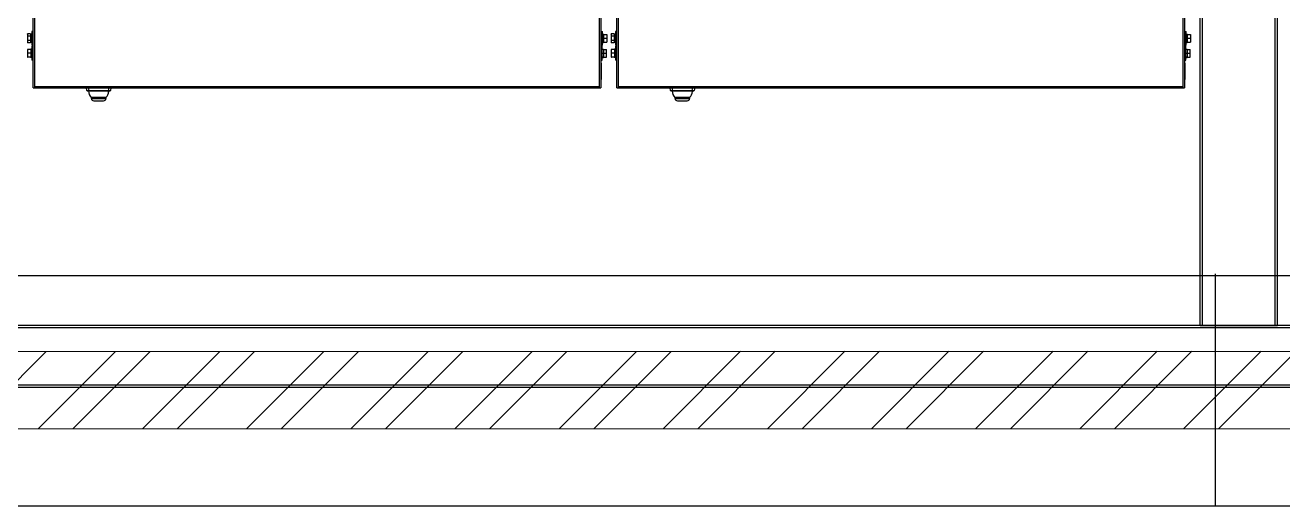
# Model space of a CAD drawing. Header units: millimetres. Extents: x 32496 to 166256, y 3504 to 23939.
# Drawn here: x 101406 to 103033, y 6120 to 6741 of the extents above; entities that cross this region are included whole.
import ezdxf

# ---------------------------------------------------------------- set-up
doc = ezdxf.new("R2010")
doc.units = ezdxf.units.MM
doc.linetypes.add('DASHED2', pattern=[9.525, 6.35, -3.175])
doc.layers.get('0').update_dxf_attribs({"lineweight": 35})
for name, color, linetype in [('2401-01144-S-M6-16HWM_1_0', 7, 'Continuous'), ('4215-19366_1_1_0', 7, 'Continuous'), ('4215-19374_1_1_0', 7, 'Continuous'), ('4215-23304_2_1_1_0', 7, 'Continuous'), ('FG-S100X100-2232_0', 7, 'Continuous'), ('PRT0001_1_1_1_1_1_1_0', 7, 'Continuous'), ('PRT0007_1_1_1_1_1_1_0', 7, 'Continuous'), ('PRT0023_1_1_1_1_1_1_0', 7, 'Continuous'), ('S04S0230_0', 7, 'Continuous')]:
    doc.layers.add(name, color=color, linetype=linetype)

# ---------------------------------------------------------------- blocks, each defined once
blk = doc.blocks.new('etryt5rte')
at = {"color": 2, "lineweight": -3}
for p, q in [((64002.7, -55957.5), (75894.6, -55957.5)), ((63902.7, -56057.5), (75994.7, -56055.2)), ((63802.7, -56157.5), (76094.7, -56155.2)), ((71552.9, -56255.2), (76194.2, -56255.2))]:
    blk.add_line(p, q, dxfattribs=at)
at = {"color": 2, "linetype": 'DASHED2', "lineweight": 30, "ltscale": 450.578225}
blk.add_line((74848.6, -55955.2), (74848.6, -56255.2), dxfattribs=at)
at = {"color": 2}
for p, q in [((73236.4, -56155.7), (73336.4, -56055.7)), ((73326.2, -56155.7), (73426.2, -56055.7)), ((73371.1, -56155.7), (73471.1, -56055.7)), ((73460.9, -56155.7), (73560.9, -56055.7)), ((73505.8, -56155.7), (73605.8, -56055.7)), ((73595.6, -56155.7), (73695.7, -56055.6)), ((73640.5, -56155.7), (73740.6, -56055.6)), ((73730.4, -56155.6), (73830.4, -56055.6)), ((73775.3, -56155.6), (73875.3, -56055.6)), ((73865.1, -56155.6), (73965.1, -56055.6)), ((73910, -56155.6), (74010, -56055.6)), ((73999.8, -56155.6), (74099.8, -56055.6)), ((74044.7, -56155.6), (74144.8, -56055.6)), ((74134.5, -56155.6), (74234.6, -56055.5)), ((74179.5, -56155.6), (74279.5, -56055.5)), ((74269.3, -56155.5), (74369.3, -56055.5)), ((74314.2, -56155.5), (74414.2, -56055.5)), ((74404, -56155.5), (74504, -56055.5)), ((74448.9, -56155.5), (74548.9, -56055.5)), ((74538.7, -56155.5), (74638.8, -56055.5)), ((74583.6, -56155.5), (74683.7, -56055.5)), ((74673.5, -56155.5), (74773.5, -56055.4)), ((74718.4, -56155.5), (74818.4, -56055.4)), ((74808.2, -56155.4), (74908.2, -56055.4)), ((74853.1, -56155.4), (74953.1, -56055.4))]:
    blk.add_line(p, q, dxfattribs=at)
blk = doc.blocks.new('gtrytrgtrr')
at = {"layer": '2401-01144-S-M6-16HWM_1_0', "color": 7, "linetype": 'Continuous'}
for p, q in [((69632.1, -74346.6), (69632.4, -74346.3)), ((69632.1, -74346.6), (69632.1, -74357.5)), ((69635.8, -74346.3), (69632.4, -74346.3)), ((69632.4, -74346.3), (69632.4, -74346.3)), ((69636.1, -74346.6), (69635.8, -74346.3)), ((69636.1, -74346.6), (69636.1, -74357.5)), ((69637.7, -74346.7), (69636.1, -74346.7)), ((69639.3, -74343), (69637.7, -74343)), ((69637.7, -74343), (69637.7, -74361)), ((70374.3, -74343), (70375.9, -74343)), ((70375.9, -74361), (70375.9, -74343)), ((70375.9, -74346.7), (70377.5, -74346.7)), ((70377.5, -74346.7), (70377.5, -74357.4)), ((70377.8, -74347), (70381.2, -74347)), ((70381.5, -74347), (70381.5, -74357.1)), ((70387.1, -74346.6), (70387.4, -74346.3)), ((70387.1, -74346.6), (70387.1, -74357.5)), ((70390.8, -74346.3), (70387.4, -74346.3)), ((70387.4, -74346.3), (70387.4, -74346.3)), ((70391.1, -74346.6), (70390.8, -74346.3)), ((70391.1, -74346.6), (70391.1, -74357.5)), ((70392.7, -74346.7), (70391.1, -74346.7)), ((70394.3, -74343), (70392.7, -74343)), ((70392.7, -74343), (70392.7, -74361)), ((71129.3, -74343), (71130.9, -74343)), ((71130.9, -74361), (71130.9, -74343)), ((71130.9, -74346.7), (71132.5, -74346.7)), ((71132.5, -74346.7), (71132.5, -74357.4)), ((71132.8, -74347), (71136.2, -74347)), ((71136.5, -74347), (71136.5, -74357.1)), ((69632.1, -74357.5), (69632.4, -74357.8)), ((69635.8, -74349.2), (69632.4, -74349.2)), ((69635.8, -74354.9), (69632.4, -74354.9)), ((69635.8, -74357.8), (69632.4, -74357.8)), ((69636.1, -74357.5), (69635.8, -74357.8)), ((69637.7, -74357.4), (69636.1, -74357.4)), ((69639.3, -74361), (69637.7, -74361)), ((69639.6, -74362.3), (69638, -74362.3)), ((69638, -74362.3), (69638, -74380.3)), ((70374, -74362.3), (70375.6, -74362.3)), ((70374.3, -74361), (70375.9, -74361)), ((70375.6, -74380.3), (70375.6, -74362.3)), ((70375.9, -74357.4), (70377.5, -74357.4)), ((70377.8, -74352), (70381.2, -74352)), ((70377.8, -74357), (70381.2, -74357)), ((70377.8, -74357.1), (70381.2, -74357.1)), ((70387.1, -74357.5), (70387.4, -74357.8)), ((70390.8, -74349.2), (70387.4, -74349.2)), ((70390.8, -74354.9), (70387.4, -74354.9)), ((70390.8, -74357.8), (70387.4, -74357.8)), ((70391.1, -74357.5), (70390.8, -74357.8)), ((70392.7, -74357.4), (70391.1, -74357.4)), ((70394.3, -74361), (70392.7, -74361)), ((70394.6, -74362.3), (70393, -74362.3)), ((70393, -74362.3), (70393, -74380.3)), ((71129, -74362.3), (71130.6, -74362.3)), ((71129.3, -74361), (71130.9, -74361)), ((71130.6, -74380.3), (71130.6, -74362.3)), ((71130.9, -74357.4), (71132.5, -74357.4)), ((71132.8, -74352), (71136.2, -74352)), ((71132.8, -74357), (71136.2, -74357)), ((71132.8, -74357.1), (71136.2, -74357.1)), ((69632.4, -74366.3), (69632.4, -74376.3)), ((69636.1, -74366.3), (69632.7, -74366.3)), ((69636.1, -74371.2), (69632.7, -74371.2)), ((69636.1, -74376.3), (69632.7, -74376.3)), ((69636.1, -74376.3), (69632.7, -74376.3)), ((69638, -74365.9), (69636.4, -74365.9)), ((69636.4, -74365.9), (69636.4, -74376.6)), ((69638, -74376.6), (69636.4, -74376.6)), ((70375.6, -74365.9), (70377.2, -74365.9)), ((70375.6, -74376.6), (70377.2, -74376.6)), ((70377.2, -74365.9), (70377.2, -74376.6)), ((70377.2, -74366.3), (70381.2, -74366.3)), ((70377.2, -74376.3), (70381.2, -74376.3)), ((70377.5, -74371.3), (70380.9, -74371.3)), ((70381.2, -74376.3), (70381.2, -74366.3)), ((70387.4, -74366.3), (70387.4, -74376.3)), ((70391.1, -74366.3), (70387.7, -74366.3)), ((70391.1, -74371.2), (70387.7, -74371.2)), ((70391.1, -74376.3), (70387.7, -74376.3)), ((70391.1, -74376.3), (70387.7, -74376.3)), ((70393, -74365.9), (70391.4, -74365.9)), ((70391.4, -74365.9), (70391.4, -74376.6)), ((70393, -74376.6), (70391.4, -74376.6)), ((71130.6, -74365.9), (71132.2, -74365.9)), ((71130.6, -74376.6), (71132.2, -74376.6)), ((71132.2, -74365.9), (71132.2, -74376.6)), ((71132.2, -74366.3), (71136.2, -74366.3)), ((71132.2, -74376.3), (71136.2, -74376.3)), ((71132.5, -74371.3), (71135.9, -74371.3)), ((71136.2, -74376.3), (71136.2, -74366.3)), ((69639.6, -74380.3), (69638, -74380.3)), ((70374, -74380.3), (70375.6, -74380.3)), ((70394.6, -74380.3), (70393, -74380.3)), ((71129, -74380.3), (71130.6, -74380.3))]:
    blk.add_line(p, q, dxfattribs=at)
for centre, start, end in [((69634.8, -74348.8), 140.5026, 140.8681), ((69633.3, -74348.8), 39.1319, 39.4968), ((70389.8, -74348.8), 140.5026, 140.8681), ((70388.3, -74348.8), 39.1319, 39.4968)]:
    blk.add_arc(centre, 3.56, start, end, dxfattribs=at)
for points, knots in [([(69632.4, -74346.3), (69632.3, -74346.3), (69632.2, -74346.4), (69632.1, -74346.5), (69632.1, -74346.6)], [0, 0, 0, 0, 0.255039, 1, 1, 1, 1]), ([(69635.8, -74346.3), (69635.8, -74346.3), (69635.9, -74346.4), (69636, -74346.5), (69636, -74346.6)], [0, 0, 0, 0, 0.255039, 1, 1, 1, 1]), ([(70377.8, -74347), (70377.7, -74347), (70377.6, -74347), (70377.5, -74347), (70377.5, -74347)], [0, 0, 0, 0, 0.265501, 1, 1, 1, 1]), ([(70377.5, -74347.6), (70377.5, -74347.5), (70377.6, -74347.3), (70377.7, -74347.1), (70377.8, -74347)], [0, 0, 0, 0, 0.249101, 1, 1, 1, 1]), ([(70381.2, -74347), (70381.2, -74347), (70381.3, -74347), (70381.4, -74347), (70381.5, -74347)], [0, 0, 0, 0, 0.265502, 1, 1, 1, 1]), ([(70381.5, -74347.6), (70381.4, -74347.5), (70381.3, -74347.3), (70381.2, -74347.1), (70381.2, -74347)], [0, 0, 0, 0, 0.249101, 1, 1, 1, 1]), ([(70387.4, -74346.3), (70387.3, -74346.3), (70387.2, -74346.4), (70387.1, -74346.5), (70387.1, -74346.6)], [0, 0, 0, 0, 0.255039, 1, 1, 1, 1]), ([(70390.8, -74346.3), (70390.8, -74346.3), (70390.9, -74346.4), (70391, -74346.5), (70391, -74346.6)], [0, 0, 0, 0, 0.255039, 1, 1, 1, 1]), ([(71132.8, -74347), (71132.7, -74347), (71132.6, -74347), (71132.5, -74347), (71132.5, -74347)], [0, 0, 0, 0, 0.265501, 1, 1, 1, 1]), ([(71132.5, -74347.6), (71132.5, -74347.5), (71132.6, -74347.3), (71132.7, -74347.1), (71132.8, -74347)], [0, 0, 0, 0, 0.249101, 1, 1, 1, 1]), ([(71136.2, -74347), (71136.2, -74347), (71136.3, -74347), (71136.4, -74347), (71136.5, -74347)], [0, 0, 0, 0, 0.265502, 1, 1, 1, 1]), ([(71136.5, -74347.6), (71136.4, -74347.5), (71136.3, -74347.3), (71136.2, -74347.1), (71136.2, -74347)], [0, 0, 0, 0, 0.249101, 1, 1, 1, 1]), ([(69632.1, -74348.8), (69632.1, -74348.9), (69632.2, -74349), (69632.3, -74349.1), (69632.4, -74349.2)], [0, 0, 0, 0, 0.24456, 1, 1, 1, 1]), ([(69632.4, -74354.9), (69632.3, -74355), (69632.2, -74355.1), (69632.1, -74355.2), (69632.1, -74355.3)], [0, 0, 0, 0, 0.255355, 1, 1, 1, 1]), ([(69632.1, -74357.5), (69632.1, -74357.5), (69632.2, -74357.6), (69632.3, -74357.7), (69632.4, -74357.8)], [0, 0, 0, 0, 0.244562, 1, 1, 1, 1]), ([(69636.1, -74348.8), (69636, -74348.9), (69635.9, -74349), (69635.8, -74349.1), (69635.8, -74349.2)], [0, 0, 0, 0, 0.24456, 1, 1, 1, 1]), ([(69635.8, -74354.9), (69635.8, -74355), (69635.9, -74355.1), (69636, -74355.2), (69636.1, -74355.3)], [0, 0, 0, 0, 0.255354, 1, 1, 1, 1]), ([(69636.1, -74357.5), (69636, -74357.5), (69635.9, -74357.6), (69635.8, -74357.7), (69635.8, -74357.8)], [0, 0, 0, 0, 0.244562, 1, 1, 1, 1]), ([(70377.8, -74352), (70377.7, -74351.9), (70377.6, -74351.7), (70377.5, -74351.5), (70377.5, -74351.4)], [0, 0, 0, 0, 0.250932, 1, 1, 1, 1]), ([(70377.5, -74352.5), (70377.5, -74352.5), (70377.6, -74352.3), (70377.7, -74352.1), (70377.8, -74352)], [0, 0, 0, 0, 0.249211, 1, 1, 1, 1]), ([(70377.8, -74357), (70377.7, -74357), (70377.6, -74356.8), (70377.5, -74356.6), (70377.5, -74356.4)], [0, 0, 0, 0, 0.250824, 1, 1, 1, 1]), ([(70377.5, -74357), (70377.5, -74357), (70377.6, -74357), (70377.7, -74357), (70377.8, -74357)], [0, 0, 0, 0, 0.233702, 1, 1, 1, 1]), ([(70377.8, -74357.1), (70377.7, -74357.1), (70377.6, -74357.1), (70377.5, -74357.1), (70377.5, -74357.1)], [0, 0, 0, 0, 0.265501, 1, 1, 1, 1]), ([(70381.2, -74352), (70381.2, -74351.9), (70381.3, -74351.7), (70381.4, -74351.5), (70381.5, -74351.4)], [0, 0, 0, 0, 0.250932, 1, 1, 1, 1]), ([(70381.5, -74352.5), (70381.4, -74352.5), (70381.3, -74352.3), (70381.2, -74352.1), (70381.2, -74352)], [0, 0, 0, 0, 0.249211, 1, 1, 1, 1]), ([(70381.2, -74357), (70381.2, -74357), (70381.3, -74356.8), (70381.4, -74356.6), (70381.5, -74356.4)], [0, 0, 0, 0, 0.250825, 1, 1, 1, 1]), ([(70381.5, -74357), (70381.4, -74357), (70381.3, -74357), (70381.2, -74357), (70381.2, -74357)], [0, 0, 0, 0, 0.233703, 1, 1, 1, 1]), ([(70381.2, -74357.1), (70381.2, -74357.1), (70381.3, -74357.1), (70381.4, -74357.1), (70381.5, -74357.1)], [0, 0, 0, 0, 0.265502, 1, 1, 1, 1]), ([(70387.1, -74348.8), (70387.1, -74348.9), (70387.2, -74349), (70387.3, -74349.1), (70387.4, -74349.2)], [0, 0, 0, 0, 0.24456, 1, 1, 1, 1]), ([(70387.4, -74354.9), (70387.3, -74355), (70387.2, -74355.1), (70387.1, -74355.2), (70387.1, -74355.3)], [0, 0, 0, 0, 0.255355, 1, 1, 1, 1]), ([(70387.1, -74357.5), (70387.1, -74357.5), (70387.2, -74357.6), (70387.3, -74357.7), (70387.4, -74357.8)], [0, 0, 0, 0, 0.244562, 1, 1, 1, 1]), ([(70391.1, -74348.8), (70391, -74348.9), (70390.9, -74349), (70390.8, -74349.1), (70390.8, -74349.2)], [0, 0, 0, 0, 0.24456, 1, 1, 1, 1]), ([(70390.8, -74354.9), (70390.8, -74355), (70390.9, -74355.1), (70391, -74355.2), (70391.1, -74355.3)], [0, 0, 0, 0, 0.255354, 1, 1, 1, 1]), ([(70391.1, -74357.5), (70391, -74357.5), (70390.9, -74357.6), (70390.8, -74357.7), (70390.8, -74357.8)], [0, 0, 0, 0, 0.244562, 1, 1, 1, 1]), ([(71132.8, -74352), (71132.7, -74351.9), (71132.6, -74351.7), (71132.5, -74351.5), (71132.5, -74351.4)], [0, 0, 0, 0, 0.250932, 1, 1, 1, 1]), ([(71132.5, -74352.5), (71132.5, -74352.5), (71132.6, -74352.3), (71132.7, -74352.1), (71132.8, -74352)], [0, 0, 0, 0, 0.249211, 1, 1, 1, 1]), ([(71132.8, -74357), (71132.7, -74357), (71132.6, -74356.8), (71132.5, -74356.6), (71132.5, -74356.4)], [0, 0, 0, 0, 0.250824, 1, 1, 1, 1]), ([(71132.5, -74357), (71132.5, -74357), (71132.6, -74357), (71132.7, -74357), (71132.8, -74357)], [0, 0, 0, 0, 0.233702, 1, 1, 1, 1]), ([(71132.8, -74357.1), (71132.7, -74357.1), (71132.6, -74357.1), (71132.5, -74357.1), (71132.5, -74357.1)], [0, 0, 0, 0, 0.265501, 1, 1, 1, 1]), ([(71136.2, -74352), (71136.2, -74351.9), (71136.3, -74351.7), (71136.4, -74351.5), (71136.5, -74351.4)], [0, 0, 0, 0, 0.250932, 1, 1, 1, 1]), ([(71136.5, -74352.5), (71136.4, -74352.5), (71136.3, -74352.3), (71136.2, -74352.1), (71136.2, -74352)], [0, 0, 0, 0, 0.249211, 1, 1, 1, 1]), ([(71136.2, -74357), (71136.2, -74357), (71136.3, -74356.8), (71136.4, -74356.6), (71136.5, -74356.4)], [0, 0, 0, 0, 0.250825, 1, 1, 1, 1]), ([(71136.5, -74357), (71136.4, -74357), (71136.3, -74357), (71136.2, -74357), (71136.2, -74357)], [0, 0, 0, 0, 0.233703, 1, 1, 1, 1]), ([(71136.2, -74357.1), (71136.2, -74357.1), (71136.3, -74357.1), (71136.4, -74357.1), (71136.5, -74357.1)], [0, 0, 0, 0, 0.265502, 1, 1, 1, 1]), ([(69632.4, -74366.3), (69632.4, -74366.3), (69632.5, -74366.3), (69632.6, -74366.3), (69632.7, -74366.3)], [0, 0, 0, 0, 0.23369, 1, 1, 1, 1]), ([(69632.7, -74366.3), (69632.6, -74366.3), (69632.5, -74366.5), (69632.4, -74366.7), (69632.4, -74366.8)], [0, 0, 0, 0, 0.250911, 1, 1, 1, 1]), ([(69632.4, -74370.7), (69632.4, -74370.7), (69632.5, -74370.9), (69632.6, -74371.1), (69632.7, -74371.2)], [0, 0, 0, 0, 0.249123, 1, 1, 1, 1]), ([(69632.7, -74371.2), (69632.6, -74371.3), (69632.5, -74371.5), (69632.4, -74371.7), (69632.4, -74371.8)], [0, 0, 0, 0, 0.250845, 1, 1, 1, 1]), ([(69632.4, -74375.7), (69632.4, -74375.7), (69632.5, -74375.9), (69632.6, -74376.1), (69632.7, -74376.3)], [0, 0, 0, 0, 0.24919, 1, 1, 1, 1]), ([(69632.4, -74376.3), (69632.4, -74376.3), (69632.5, -74376.3), (69632.6, -74376.3), (69632.7, -74376.3)], [0, 0, 0, 0, 0.23369, 1, 1, 1, 1]), ([(69632.7, -74376.3), (69632.6, -74376.3), (69632.5, -74376.3), (69632.4, -74376.3), (69632.4, -74376.3)], [0, 0, 0, 0, 0.265514, 1, 1, 1, 1]), ([(69636.4, -74366.3), (69636.3, -74366.3), (69636.2, -74366.3), (69636.1, -74366.3), (69636.1, -74366.3)], [0, 0, 0, 0, 0.23369, 1, 1, 1, 1]), ([(69636.1, -74366.3), (69636.1, -74366.3), (69636.2, -74366.5), (69636.3, -74366.7), (69636.4, -74366.8)], [0, 0, 0, 0, 0.25091, 1, 1, 1, 1]), ([(69636.4, -74370.7), (69636.3, -74370.7), (69636.2, -74370.9), (69636.1, -74371.1), (69636.1, -74371.2)], [0, 0, 0, 0, 0.249123, 1, 1, 1, 1]), ([(69636.1, -74371.2), (69636.1, -74371.3), (69636.2, -74371.5), (69636.3, -74371.7), (69636.4, -74371.8)], [0, 0, 0, 0, 0.250844, 1, 1, 1, 1]), ([(69636.4, -74375.7), (69636.3, -74375.7), (69636.2, -74375.9), (69636.1, -74376.1), (69636.1, -74376.3)], [0, 0, 0, 0, 0.24919, 1, 1, 1, 1]), ([(69636.4, -74376.3), (69636.3, -74376.3), (69636.2, -74376.3), (69636.1, -74376.3), (69636.1, -74376.3)], [0, 0, 0, 0, 0.23369, 1, 1, 1, 1]), ([(69636.1, -74376.3), (69636.1, -74376.3), (69636.2, -74376.3), (69636.3, -74376.3), (69636.4, -74376.3)], [0, 0, 0, 0, 0.265512, 1, 1, 1, 1]), ([(70377.2, -74366.9), (70377.2, -74366.8), (70377.3, -74366.6), (70377.4, -74366.4), (70377.5, -74366.3)], [0, 0, 0, 0, 0.249157, 1, 1, 1, 1]), ([(70377.5, -74371.3), (70377.4, -74371.2), (70377.3, -74371.1), (70377.2, -74370.9), (70377.2, -74370.7)], [0, 0, 0, 0, 0.250877, 1, 1, 1, 1]), ([(70377.2, -74371.9), (70377.2, -74371.8), (70377.3, -74371.6), (70377.4, -74371.4), (70377.5, -74371.3)], [0, 0, 0, 0, 0.249157, 1, 1, 1, 1]), ([(70377.5, -74376.3), (70377.4, -74376.2), (70377.3, -74376.1), (70377.2, -74375.9), (70377.2, -74375.7)], [0, 0, 0, 0, 0.250877, 1, 1, 1, 1]), ([(70381.2, -74366.9), (70381.1, -74366.8), (70381, -74366.6), (70380.9, -74366.4), (70380.9, -74366.3)], [0, 0, 0, 0, 0.249157, 1, 1, 1, 1]), ([(70380.9, -74371.3), (70380.9, -74371.2), (70381, -74371.1), (70381.1, -74370.9), (70381.2, -74370.7)], [0, 0, 0, 0, 0.250877, 1, 1, 1, 1]), ([(70381.2, -74371.9), (70381.1, -74371.8), (70381, -74371.6), (70380.9, -74371.4), (70380.9, -74371.3)], [0, 0, 0, 0, 0.249157, 1, 1, 1, 1]), ([(70380.9, -74376.3), (70380.9, -74376.2), (70381, -74376.1), (70381.1, -74375.9), (70381.2, -74375.7)], [0, 0, 0, 0, 0.250877, 1, 1, 1, 1]), ([(70387.4, -74366.3), (70387.4, -74366.3), (70387.5, -74366.3), (70387.6, -74366.3), (70387.7, -74366.3)], [0, 0, 0, 0, 0.23369, 1, 1, 1, 1]), ([(70387.7, -74366.3), (70387.6, -74366.3), (70387.5, -74366.5), (70387.4, -74366.7), (70387.4, -74366.8)], [0, 0, 0, 0, 0.250911, 1, 1, 1, 1]), ([(70387.4, -74370.7), (70387.4, -74370.7), (70387.5, -74370.9), (70387.6, -74371.1), (70387.7, -74371.2)], [0, 0, 0, 0, 0.249123, 1, 1, 1, 1]), ([(70387.7, -74371.2), (70387.6, -74371.3), (70387.5, -74371.5), (70387.4, -74371.7), (70387.4, -74371.8)], [0, 0, 0, 0, 0.250845, 1, 1, 1, 1]), ([(70387.4, -74375.7), (70387.4, -74375.7), (70387.5, -74375.9), (70387.6, -74376.1), (70387.7, -74376.3)], [0, 0, 0, 0, 0.24919, 1, 1, 1, 1]), ([(70387.4, -74376.3), (70387.4, -74376.3), (70387.5, -74376.3), (70387.6, -74376.3), (70387.7, -74376.3)], [0, 0, 0, 0, 0.23369, 1, 1, 1, 1]), ([(70387.7, -74376.3), (70387.6, -74376.3), (70387.5, -74376.3), (70387.4, -74376.3), (70387.4, -74376.3)], [0, 0, 0, 0, 0.265514, 1, 1, 1, 1]), ([(70391.4, -74366.3), (70391.3, -74366.3), (70391.2, -74366.3), (70391.1, -74366.3), (70391.1, -74366.3)], [0, 0, 0, 0, 0.23369, 1, 1, 1, 1]), ([(70391.1, -74366.3), (70391.1, -74366.3), (70391.2, -74366.5), (70391.3, -74366.7), (70391.4, -74366.8)], [0, 0, 0, 0, 0.25091, 1, 1, 1, 1]), ([(70391.4, -74370.7), (70391.3, -74370.7), (70391.2, -74370.9), (70391.1, -74371.1), (70391.1, -74371.2)], [0, 0, 0, 0, 0.249123, 1, 1, 1, 1]), ([(70391.1, -74371.2), (70391.1, -74371.3), (70391.2, -74371.5), (70391.3, -74371.7), (70391.4, -74371.8)], [0, 0, 0, 0, 0.250844, 1, 1, 1, 1]), ([(70391.4, -74375.7), (70391.3, -74375.7), (70391.2, -74375.9), (70391.1, -74376.1), (70391.1, -74376.3)], [0, 0, 0, 0, 0.24919, 1, 1, 1, 1]), ([(70391.4, -74376.3), (70391.3, -74376.3), (70391.2, -74376.3), (70391.1, -74376.3), (70391.1, -74376.3)], [0, 0, 0, 0, 0.23369, 1, 1, 1, 1]), ([(70391.1, -74376.3), (70391.1, -74376.3), (70391.2, -74376.3), (70391.3, -74376.3), (70391.4, -74376.3)], [0, 0, 0, 0, 0.265512, 1, 1, 1, 1]), ([(71132.2, -74366.9), (71132.2, -74366.8), (71132.3, -74366.6), (71132.4, -74366.4), (71132.5, -74366.3)], [0, 0, 0, 0, 0.249157, 1, 1, 1, 1]), ([(71132.5, -74371.3), (71132.4, -74371.2), (71132.3, -74371.1), (71132.2, -74370.9), (71132.2, -74370.7)], [0, 0, 0, 0, 0.250877, 1, 1, 1, 1]), ([(71132.2, -74371.9), (71132.2, -74371.8), (71132.3, -74371.6), (71132.4, -74371.4), (71132.5, -74371.3)], [0, 0, 0, 0, 0.249157, 1, 1, 1, 1]), ([(71132.5, -74376.3), (71132.4, -74376.2), (71132.3, -74376.1), (71132.2, -74375.9), (71132.2, -74375.7)], [0, 0, 0, 0, 0.250877, 1, 1, 1, 1]), ([(71136.2, -74366.9), (71136.1, -74366.8), (71136, -74366.6), (71135.9, -74366.4), (71135.9, -74366.3)], [0, 0, 0, 0, 0.249157, 1, 1, 1, 1]), ([(71135.9, -74371.3), (71135.9, -74371.2), (71136, -74371.1), (71136.1, -74370.9), (71136.2, -74370.7)], [0, 0, 0, 0, 0.250877, 1, 1, 1, 1]), ([(71136.2, -74371.9), (71136.1, -74371.8), (71136, -74371.6), (71135.9, -74371.4), (71135.9, -74371.3)], [0, 0, 0, 0, 0.249157, 1, 1, 1, 1]), ([(71135.9, -74376.3), (71135.9, -74376.2), (71136, -74376.1), (71136.1, -74375.9), (71136.2, -74375.7)], [0, 0, 0, 0, 0.250877, 1, 1, 1, 1])]:
    blk.add_open_spline(points, degree=3, knots=knots, dxfattribs=at)
for points in [[(69632.4, -74349.2), (69632.3, -74349.4), (69632.2, -74349.6), (69632.1, -74349.8)], [(69632.1, -74354.3), (69632.2, -74354.5), (69632.3, -74354.7), (69632.4, -74354.9)], [(69635.8, -74349.2), (69635.9, -74349.4), (69636, -74349.6), (69636.1, -74349.8)], [(69636.1, -74354.3), (69636, -74354.5), (69635.9, -74354.7), (69635.8, -74354.9)], [(70387.4, -74349.2), (70387.3, -74349.4), (70387.2, -74349.6), (70387.1, -74349.8)], [(70387.1, -74354.3), (70387.2, -74354.5), (70387.3, -74354.7), (70387.4, -74354.9)], [(70390.8, -74349.2), (70390.9, -74349.4), (70391, -74349.6), (70391.1, -74349.8)], [(70391.1, -74354.3), (70391, -74354.5), (70390.9, -74354.7), (70390.8, -74354.9)]]:
    blk.add_open_spline(points, degree=3, dxfattribs=at)
at = {"layer": '4215-19366_1_1_0', "color": 7, "linetype": 'Continuous'}
for p, q in [((69639.3, -74294.3), (69639.3, -74362.3)), ((70374.3, -74362.3), (70374.3, -74294.3)), ((70394.3, -74294.3), (70394.3, -74362.3)), ((71129.3, -74362.3), (71129.3, -74294.3)), ((69639.3, -74380.3), (69639.3, -74381.3)), ((69639.6, -74381.3), (69639.3, -74381.3)), ((70374.3, -74381.3), (70374, -74381.3)), ((70374.3, -74381.3), (70374.3, -74380.3)), ((70394.3, -74380.3), (70394.3, -74381.3)), ((70394.6, -74381.3), (70394.3, -74381.3)), ((71129.3, -74381.3), (71129, -74381.3)), ((71129.3, -74381.3), (71129.3, -74380.3))]:
    blk.add_line(p, q, dxfattribs=at)
at = {"layer": '4215-19374_1_1_0', "color": 7, "linetype": 'Continuous'}
for p, q in [((69639.3, -74384.3), (69639.6, -74384.3)), ((69639.3, -74384.3), (69639.3, -74405.3)), ((70374, -74384.3), (70374.3, -74384.3)), ((70374.3, -74384.3), (70374.3, -74405.3)), ((70394.3, -74384.3), (70394.6, -74384.3)), ((70394.3, -74384.3), (70394.3, -74405.3)), ((71129, -74384.3), (71129.3, -74384.3)), ((71129.3, -74384.3), (71129.3, -74405.3)), ((69639.6, -74405.3), (69639.3, -74405.3)), ((70374.3, -74405.3), (70374, -74405.3)), ((70394.6, -74405.3), (70394.3, -74405.3)), ((71129.3, -74405.3), (71129, -74405.3))]:
    blk.add_line(p, q, dxfattribs=at)
at = {"layer": '4215-19374_1_1_0', "color": 9, "linetype": 'Continuous'}
for p, q in [((69639.6, -74385.5), (69639.3, -74385.5)), ((70374.3, -74385.5), (70374, -74385.5)), ((70394.6, -74385.5), (70394.3, -74385.5)), ((71129.3, -74385.5), (71129, -74385.5))]:
    blk.add_line(p, q, dxfattribs=at)
at = {"layer": '4215-19374_1_1_0', "color": 7, "linetype": 'Continuous'}
for centre, start, end in [((69641.3, -74404.3), 210.0008, 211.6001), ((70372.3, -74404.3), 328.4, 329.9992), ((70396.3, -74404.3), 210.0008, 211.6001), ((71127.3, -74404.3), 328.4, 329.9992)]:
    blk.add_arc(centre, 2, start, end, dxfattribs=at)
at = {"layer": '4215-23304_2_1_1_0', "color": 7, "linetype": 'Continuous'}
for p, q in [((69639.6, -74416), (69639.6, -73094.5)), ((70374, -73094.5), (70374, -74416)), ((70394.6, -74416), (70394.6, -73094.5)), ((71129, -73094.5), (71129, -74416)), ((69639.6, -74416), (70374, -74416)), ((69641.3, -74414.3), (69641.3, -74416)), ((70372.3, -74416), (70372.3, -74414.3)), ((70394.6, -74416), (71129, -74416)), ((70396.3, -74414.3), (70396.3, -74416)), ((71127.3, -74416), (71127.3, -74414.3))]:
    blk.add_line(p, q, dxfattribs=at)
at = {"layer": '4215-23304_2_1_1_0', "color": 9, "linetype": 'Continuous'}
for p, q in [((69641.3, -73096.2), (69641.3, -74414.3)), ((70372.3, -74414.3), (70372.3, -73096.2)), ((70396.3, -73096.2), (70396.3, -74414.3)), ((71127.3, -74414.3), (71127.3, -73096.2)), ((69641.3, -74414.3), (70372.3, -74414.3)), ((70396.3, -74414.3), (71127.3, -74414.3))]:
    blk.add_line(p, q, dxfattribs=at)
at = {"layer": 'FG-S100X100-2232_0', "color": 7, "linetype": 'Continuous'}
for p, q in [((71149.3, -74723.3), (71149.3, -72451.3)), ((71249.3, -74723.3), (71249.3, -72451.3)), ((71149.3, -74723.3), (71249.3, -74723.3))]:
    blk.add_line(p, q, dxfattribs=at)
at = {"layer": 'FG-S100X100-2232_0', "color": 9, "linetype": 'Continuous'}
for p, q in [((71152.3, -74723.3), (71152.3, -72451.3)), ((71246.3, -74723.3), (71246.3, -72451.3))]:
    blk.add_line(p, q, dxfattribs=at)
at = {"layer": 'PRT0001_1_1_1_1_1_1_0', "color": 7, "linetype": 'Continuous'}
for p, q in [((69709.1, -74419.4), (69708.4, -74416)), ((69709.6, -74419.8), (69739, -74419.8)), ((69740.3, -74416), (69739.5, -74419.4)), ((70464.1, -74419.4), (70463.4, -74416)), ((70464.6, -74419.8), (70494, -74419.8)), ((70495.3, -74416), (70494.5, -74419.4)), ((70494.5, -74419.4), (70494.5, -74419.4))]:
    blk.add_line(p, q, dxfattribs=at)
at = {"layer": 'PRT0001_1_1_1_1_1_1_0', "color": 9, "linetype": 'Continuous'}
for p, q in [((69712.1, -74419.4), (69711.2, -74416)), ((69712.1, -74419.4), (69711.2, -74416)), ((69712.1, -74419.4), (69736.6, -74419.4)), ((69712.1, -74419.4), (69712.1, -74419.8)), ((69737.4, -74416), (69736.6, -74419.4)), ((69737.4, -74416), (69736.6, -74419.4)), ((69736.6, -74419.8), (69736.6, -74419.4)), ((70467.1, -74419.4), (70466.2, -74416)), ((70467.1, -74419.4), (70466.2, -74416)), ((70467.1, -74419.4), (70491.6, -74419.4)), ((70467.1, -74419.4), (70467.1, -74419.8)), ((70492.4, -74416), (70491.6, -74419.4)), ((70492.4, -74416), (70491.6, -74419.4)), ((70491.6, -74419.8), (70491.6, -74419.4))]:
    blk.add_line(p, q, dxfattribs=at)
at = {"layer": 'PRT0001_1_1_1_1_1_1_0', "color": 7, "linetype": 'Continuous'}
for centre, start, end in [((69709.6, -74419.3), 193.0981, 270.0104), ((69739, -74419.3), 270.0106, 346.9351), ((70464.6, -74419.3), 193.0981, 270.0104), ((70494, -74419.3), 270.0106, 346.9351)]:
    blk.add_arc(centre, 0.5, start, end, dxfattribs=at)
at = {"layer": 'PRT0001_1_1_1_1_1_1_0', "color": 9, "linetype": 'Continuous'}
for points, knots in [([(69709.1, -74419.4), (69709.1, -74419.4), (69709.2, -74419.4), (69709.2, -74419.4), (69709.2, -74419.4), (69709.2, -74419.4), (69709.3, -74419.4), (69709.4, -74419.4), (69709.5, -74419.4), (69709.7, -74419.4), (69709.8, -74419.4), (69710.1, -74419.4), (69710.5, -74419.4), (69711, -74419.4), (69711.6, -74419.4), (69711.9, -74419.4), (69712.1, -74419.4)], [0, 0, 0, 0, 0.001791, 0.00573, 0.011975, 0.020551, 0.044706, 0.078058, 0.12027, 0.170976, 0.229668, 0.295749, 0.447406, 0.619787, 0.806398, 1, 1, 1, 1]), ([(69736.6, -74419.4), (69736.7, -74419.4), (69737.1, -74419.4), (69737.7, -74419.4), (69738.2, -74419.4), (69738.6, -74419.4), (69738.8, -74419.4), (69739, -74419.4), (69739.2, -74419.4), (69739.3, -74419.4), (69739.4, -74419.4), (69739.5, -74419.4), (69739.5, -74419.4), (69739.5, -74419.4), (69739.5, -74419.4), (69739.5, -74419.4), (69739.5, -74419.4)], [0, 0, 0, 0, 0.193603, 0.380202, 0.552553, 0.704191, 0.770274, 0.828976, 0.879694, 0.921913, 0.95527, 0.979428, 0.988004, 0.994249, 0.998192, 1, 1, 1, 1]), ([(70464.1, -74419.4), (70464.1, -74419.4), (70464.2, -74419.4), (70464.2, -74419.4), (70464.2, -74419.4), (70464.2, -74419.4), (70464.3, -74419.4), (70464.4, -74419.4), (70464.5, -74419.4), (70464.7, -74419.4), (70464.8, -74419.4), (70465.1, -74419.4), (70465.5, -74419.4), (70466, -74419.4), (70466.6, -74419.4), (70466.9, -74419.4), (70467.1, -74419.4)], [0, 0, 0, 0, 0.001791, 0.00573, 0.011975, 0.020551, 0.044706, 0.078058, 0.12027, 0.170976, 0.229668, 0.295749, 0.447406, 0.619787, 0.806398, 1, 1, 1, 1]), ([(70491.6, -74419.4), (70491.7, -74419.4), (70492.1, -74419.4), (70492.7, -74419.4), (70493.2, -74419.4), (70493.6, -74419.4), (70493.8, -74419.4), (70494, -74419.4), (70494.2, -74419.4), (70494.3, -74419.4), (70494.4, -74419.4), (70494.5, -74419.4), (70494.5, -74419.4), (70494.5, -74419.4), (70494.5, -74419.4), (70494.5, -74419.4), (70494.5, -74419.4)], [0, 0, 0, 0, 0.193603, 0.380202, 0.552553, 0.704191, 0.770274, 0.828976, 0.879694, 0.921913, 0.95527, 0.979428, 0.988004, 0.994249, 0.998192, 1, 1, 1, 1])]:
    blk.add_open_spline(points, degree=3, knots=knots, dxfattribs=at)
at = {"layer": 'PRT0007_1_1_1_1_1_1_0', "color": 7, "linetype": 'Continuous'}
for p, q in [((69737.2, -74419.8), (69737.2, -74421.8)), ((69737.3, -74420.2), (69737.2, -74420.1)), ((70492.2, -74419.8), (70492.2, -74421.8)), ((70492.3, -74420.2), (70492.2, -74420.1)), ((69715.1, -74428.8), (69733.6, -74428.8)), ((70470.1, -74428.8), (70488.6, -74428.8))]:
    blk.add_line(p, q, dxfattribs=at)
at = {"layer": 'PRT0007_1_1_1_1_1_1_0', "color": 9, "linetype": 'Continuous'}
for p, q in [((69715.1, -74428.7), (69714.9, -74428.7)), ((69715.3, -74428.7), (69715.1, -74428.7)), ((69733.6, -74428.7), (69715.3, -74428.7)), ((69733.8, -74428.7), (69733.6, -74428.7)), ((69733.8, -74428.7), (69733.8, -74428.7)), ((70470.1, -74428.7), (70469.9, -74428.7)), ((70470.3, -74428.7), (70470.1, -74428.7)), ((70488.6, -74428.7), (70470.3, -74428.7)), ((70488.8, -74428.7), (70488.6, -74428.7)), ((70488.8, -74428.7), (70488.8, -74428.7))]:
    blk.add_line(p, q, dxfattribs=at)
at = {"layer": 'PRT0007_1_1_1_1_1_1_0', "color": 7, "linetype": 'Continuous'}
for centre, radius, start, end in [((69724.3, -74419.8), 13, 180.0075, 223.2493), ((69724.3, -74419.8), 13, 316.7719, 357.0391), ((69724.3, -74419.8), 13, 358.2248, 0.0106), ((70479.3, -74419.8), 13, 180.0075, 223.2493), ((70479.3, -74419.8), 13, 316.7719, 357.0391), ((70479.3, -74419.8), 13, 358.2248, 0.0106), ((69715.1, -74428.5), 0.3, 223.2493, 270.0106), ((69733.6, -74428.5), 0.3, 269.9973, 316.7719), ((70470.1, -74428.5), 0.3, 223.2493, 270.0106), ((70488.6, -74428.5), 0.3, 269.9973, 316.7719)]:
    blk.add_arc(centre, radius, start, end, dxfattribs=at)
at = {"layer": 'PRT0007_1_1_1_1_1_1_0', "color": 9, "linetype": 'Continuous'}
for centre, radius, start, end in [((69736.9, -74419.9), 0.464, 9.0546, 18.2972), ((69736.9, -74419.9), 0.459, 5.4032, 9.0482), ((69736.9, -74419.9), 0.451, 359.3796, 5.4121), ((70491.9, -74419.9), 0.464, 9.0546, 18.2972), ((70491.9, -74419.9), 0.459, 5.4032, 9.0482), ((70491.9, -74419.9), 0.451, 359.3796, 5.4121)]:
    blk.add_arc(centre, radius, start, end, dxfattribs=at)
at = {"layer": 'PRT0007_1_1_1_1_1_1_0', "color": 7, "linetype": 'Continuous'}
for points in [[(69737.2, -74420.1), (69737.2, -74420.1), (69737.2, -74420.1), (69737.2, -74420)], [(70492.2, -74420.1), (70492.2, -74420.1), (70492.2, -74420.1), (70492.2, -74420)]]:
    blk.add_open_spline(points, degree=3, dxfattribs=at)
for points in [[(69737.3, -74420.5), (69737.3, -74420.4), (69737.3, -74420.3), (69737.3, -74420.2), (69737.3, -74420.2)], [(70492.3, -74420.5), (70492.3, -74420.4), (70492.3, -74420.3), (70492.3, -74420.2), (70492.3, -74420.2)]]:
    blk.add_open_spline(points, degree=3, knots=[0, 0, 0, 0, 0.246999, 1, 1, 1, 1], dxfattribs=at)
at = {"layer": 'PRT0023_1_1_1_1_1_1_0', "color": 7, "linetype": 'Continuous'}
for p, q in [((69715.1, -74428.8), (69714.9, -74428.8)), ((69714.9, -74429.8), (69714.9, -74428.8)), ((69717.9, -74432.8), (69730.8, -74432.8)), ((69733.8, -74428.8), (69733.6, -74428.8)), ((69733.8, -74428.8), (69733.8, -74429.8)), ((69733.8, -74429.8), (69733.8, -74428.8)), ((69733.8, -74429.8), (69733.8, -74429.8)), ((70470.1, -74428.8), (70469.9, -74428.8)), ((70469.9, -74429.8), (70469.9, -74428.8)), ((70472.9, -74432.8), (70485.8, -74432.8)), ((70488.8, -74428.8), (70488.6, -74428.8)), ((70488.8, -74428.8), (70488.8, -74429.8)), ((70488.8, -74429.8), (70488.8, -74428.8)), ((70488.8, -74429.8), (70488.8, -74429.8))]:
    blk.add_line(p, q, dxfattribs=at)
at = {"layer": 'PRT0023_1_1_1_1_1_1_0', "color": 9, "linetype": 'Continuous'}
for p, q in [((69714.9, -74429.8), (69733.8, -74429.8)), ((70469.9, -74429.8), (70488.8, -74429.8))]:
    blk.add_line(p, q, dxfattribs=at)
at = {"layer": 'PRT0023_1_1_1_1_1_1_0', "color": 7, "linetype": 'Continuous'}
for centre, start, end in [((69717.9, -74429.8), 180.0106, 270.0106), ((69730.8, -74429.8), 270.0106, 0.0106), ((69730.8, -74429.8), 270.0106, 0.0106), ((70472.9, -74429.8), 180.0106, 270.0106), ((70485.8, -74429.8), 270.0106, 0.0106), ((70485.8, -74429.8), 270.0106, 0.0106)]:
    blk.add_arc(centre, 3, start, end, dxfattribs=at)
at = {"layer": 'S04S0230_0', "color": 7, "linetype": 'Continuous'}
for p, q in [((72186.3, -74723.3), (60350.3, -74723.3)), ((72186.3, -74803.3), (60350.3, -74803.3))]:
    blk.add_line(p, q, dxfattribs=at)
at = {"layer": 'S04S0230_0', "color": 9, "linetype": 'Continuous'}
for p, q in [((72186.3, -74726.3), (60350.3, -74726.3)), ((72186.3, -74800.3), (60344.3, -74800.3))]:
    blk.add_line(p, q, dxfattribs=at)

msp = doc.modelspace()

# ---------------------------------------------------------------- block references
for name, p in [('etryt5rte', (28096.931, 62375.365)), ('gtrytrgtrr', (31776.885, 81076.369))]:
    msp.add_blockref(name, p)

doc.saveas('drawing.dxf')
